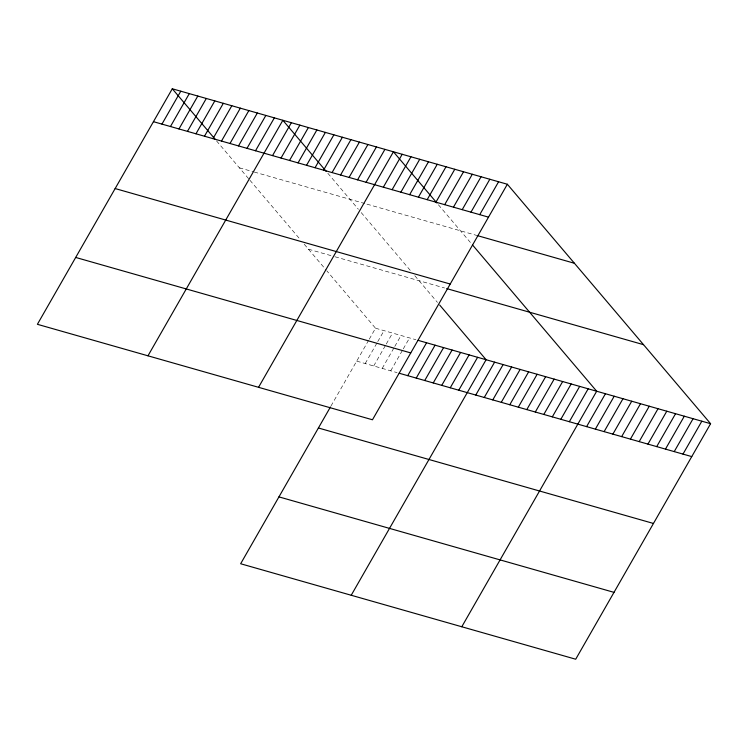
<?xml version="1.0" encoding="UTF-8"?>
<svg xmlns="http://www.w3.org/2000/svg" width="748" height="748" viewBox="0 0 748 748"><rect width="100%" height="100%" fill="white"/><g stroke="black" fill="none" stroke-linecap="round" stroke-linejoin="round"><path stroke-width="0.56" stroke-dasharray="3.74 2.81" d="M330.981 406.024L368.689 340.181M369.26 339.19L375.533 328.222L326.895 270.907M365.202 363.547L377.188 342.612M377.759 341.612L384.042 330.644M373.701 365.968L385.697 345.034M386.267 344.033L392.55 333.066M382.209 368.39L394.205 347.455M394.776 346.455L401.05 335.487M390.718 370.821L402.704 349.877M403.275 348.886L409.558 337.909M239.36 167.795L253.179 171.731M254.245 172.031L364.818 203.54M366.941 204.148L476.934 235.489M308.466 249.206L333.982 256.471M335.048 256.779L444.555 287.98M375.533 328.222L415.935 339.732M356.693 361.125L397.095 372.635M438.393 204.756L470.37 242.436M327.82 173.256L358.395 209.272M361.209 212.591L410.577 270.739M414.803 275.722L437.458 302.416M216.509 140.876L249.234 179.427M249.935 180.249L300.004 239.238M304.23 244.222L326.156 270.047"/><path stroke-width="1.12" d="M172.292 88.778L37.4 324.305L372.467 419.778L507.35 184.251L172.292 88.778L215.041 139.137M161.951 124.103L180.792 91.2M170.451 126.534L189.3 93.622M178.959 128.955L197.809 96.053M187.468 131.377L206.308 98.474M195.967 133.798L214.816 100.896M204.475 136.22L223.325 103.318M212.984 138.651L231.824 105.739M221.483 141.073L240.332 108.17M229.991 143.494L248.841 110.592M238.5 145.916L257.34 113.013M246.999 148.338L265.849 115.435M255.507 150.769L274.357 117.857M147.973 355.814L282.856 120.288L326.343 171.516M272.524 155.612L291.365 122.709M281.024 158.034L299.873 125.131M289.532 160.455L308.372 127.553M298.041 162.886L316.881 129.974M306.54 165.308L325.389 132.405M315.048 167.73L333.889 134.827M323.557 170.151L342.397 137.249M332.056 172.582L350.906 139.67M340.564 175.004L359.405 142.101M349.073 177.426L367.913 144.523M357.572 179.847L376.422 146.945M366.081 182.269L384.921 149.366M258.537 387.324L393.429 151.788L436.916 203.017M383.35 187.196L402.19 154.284M392.111 189.693L410.961 156.781M400.872 192.189L419.721 159.287M409.642 194.686L428.482 161.783M418.403 197.182L437.243 164.279M427.164 199.679L446.004 166.776M435.925 202.175L454.775 169.272M444.686 204.672L463.536 171.769M330.438 406.977L240.65 563.749L575.708 659.222L710.6 423.695L507.35 184.251M453.456 207.168L472.297 174.265M462.217 209.664L481.058 176.762M470.978 212.161L489.828 179.258M479.739 214.657L498.589 181.755M407.725 375.664L426.566 342.762M416.234 378.086L435.074 345.183M424.733 380.508L443.583 347.605M433.242 382.939L452.082 350.027M441.75 385.36L460.59 352.458M450.249 387.782L469.099 354.879M458.758 390.204L477.607 357.301M351.223 595.258L486.106 359.723L439.674 305.025M475.765 395.056L494.615 362.154M484.274 397.478L503.124 364.575M492.782 399.899L511.623 366.997M501.282 402.321L520.131 369.419M509.79 404.752L528.64 371.84M518.299 407.174L537.139 374.271M526.798 409.595L545.647 376.693M535.306 412.017L554.156 379.114M543.815 414.439L562.655 381.536M552.314 416.87L571.163 383.958M560.822 419.291L579.672 386.389M569.331 421.713L588.171 388.81M461.787 626.759L596.68 391.232L472.493 244.933M586.6 426.631L605.441 393.729M595.361 429.128L614.202 396.225M604.122 431.624L622.972 398.721M612.883 434.121L631.733 401.218M621.653 436.626L640.494 403.714M630.414 439.123L649.255 406.211M639.175 441.619L658.025 408.707M647.936 444.116L666.786 411.204M656.707 446.612L675.547 413.709M665.468 449.109L684.308 416.206M674.229 451.605L693.078 418.702M682.989 454.101L701.839 421.199M153.443 121.681L488.509 217.154M478.028 235.798L574.427 263.268M115.145 188.552L450.212 284.025M446.678 288.588L643.532 344.678M418.067 340.34L710.6 423.695M75.698 257.443L410.755 352.916M399.217 373.243L691.76 456.598M318.396 427.987L653.462 523.46M278.948 496.878L614.005 592.36"/></g></svg>
